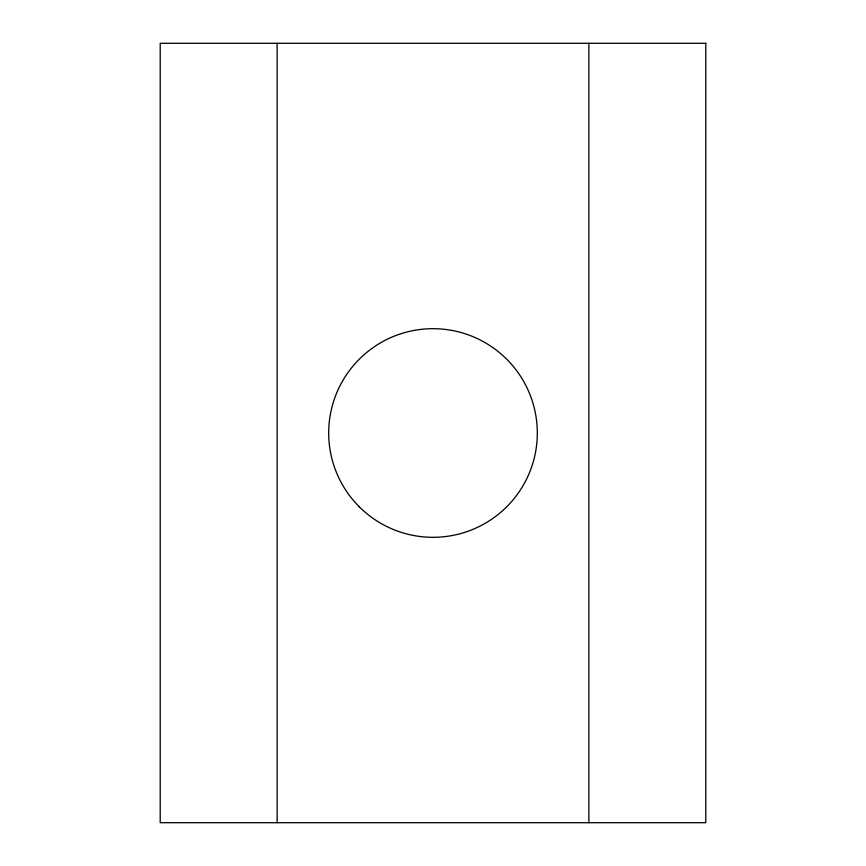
<?xml version="1.0" encoding="UTF-8"?>
<svg xmlns="http://www.w3.org/2000/svg" width="866" height="866" viewBox="0 0 866 866"><rect width="100%" height="100%" fill="white"/><g stroke="black" fill="none" stroke-linecap="round" stroke-linejoin="round"><path stroke-width="1.3" d="M588.88 43.3L588.88 822.7M277.12 43.3L277.12 822.7M705.79 43.3L160.21 43.3L160.21 822.7L705.79 822.7L705.79 43.3M359.238 506.762A104.321 104.321 0 0 0 533.759 459.998A104.321 104.321 0 0 0 406.002 332.241A104.321 104.321 0 0 0 359.238 506.762"/></g></svg>
